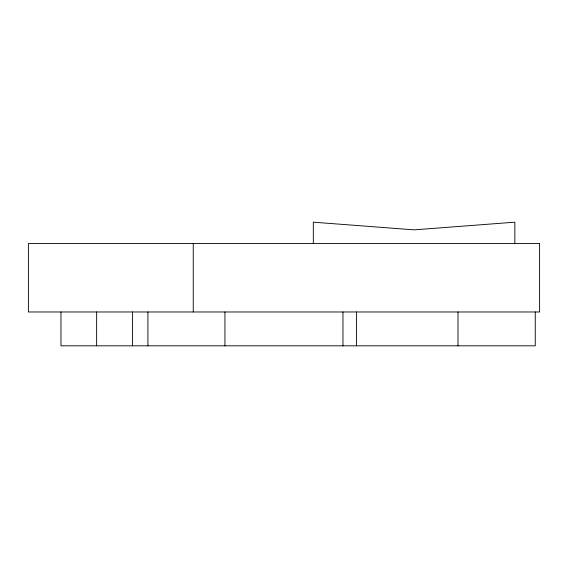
<?xml version="1.0" encoding="UTF-8"?>
<svg xmlns="http://www.w3.org/2000/svg" width="568" height="568" viewBox="0 0 568 568"><rect width="100%" height="100%" fill="white"/><g stroke="black" fill="none" stroke-linecap="round" stroke-linejoin="round"><path stroke-width="0.85" d="M535.262 311.974L535.262 345.82L60.968 345.82L60.968 311.974M514.856 243.565L514.856 222.18L414.086 229.855L313.316 222.18L313.316 243.565M458.007 311.974L458.007 345.82M356.463 311.974L356.463 345.82M342.958 311.974L342.958 345.82M224.942 311.974L224.942 345.82M193.248 243.565L193.248 311.974M147.921 311.974L147.921 345.82M132.514 311.974L132.514 345.82M96.638 311.974L96.638 345.82M539.6 243.565L28.4 243.565L28.4 311.974L539.6 311.974L539.6 243.565"/></g></svg>
